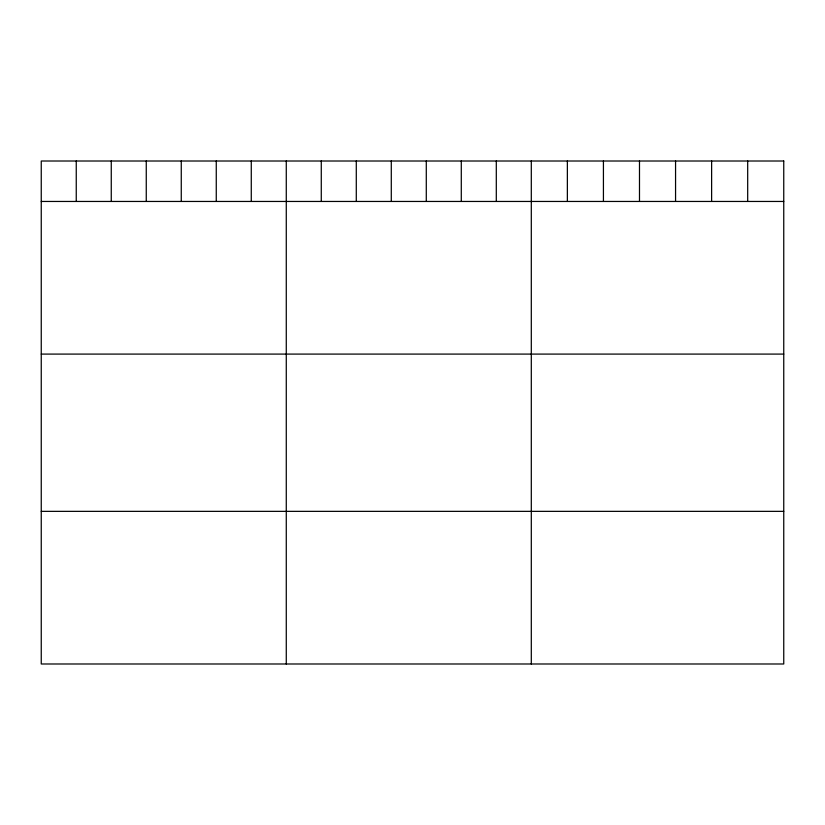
<?xml version="1.0" encoding="UTF-8"?>
<svg xmlns="http://www.w3.org/2000/svg" width="825" height="825" viewBox="0 0 825 825"><rect width="100%" height="100%" fill="white"/><g stroke="black" fill="none" stroke-linecap="round" stroke-linejoin="round"><path stroke-width="1.24" d="M41.25 201.455L783.75 201.455M41.25 354.09L783.75 354.09M41.25 511.356L783.75 511.356M747.687 161.009L747.687 201.455M711.624 161.009L711.624 201.455M675.562 161.009L675.562 201.455M639.488 161.009L639.488 201.455M603.426 161.009L603.426 201.455M567.363 161.009L567.363 201.455M531.3 161.009L531.3 663.991M496.299 161.009L496.299 201.455M461.288 161.009L461.288 201.455M426.288 161.009L426.288 201.455M391.287 161.009L391.287 201.455M356.287 161.009L356.287 201.455M321.276 161.009L321.276 201.455M286.275 161.009L286.275 663.991M251.274 161.009L251.274 201.455M216.263 161.009L216.263 201.455M181.263 161.009L181.263 201.455M146.262 161.009L146.262 201.455M111.262 161.009L111.262 201.455M76.251 161.009L76.251 201.455M783.75 161.009L41.25 161.009L41.25 663.991L783.75 663.991L783.75 161.009"/></g></svg>
